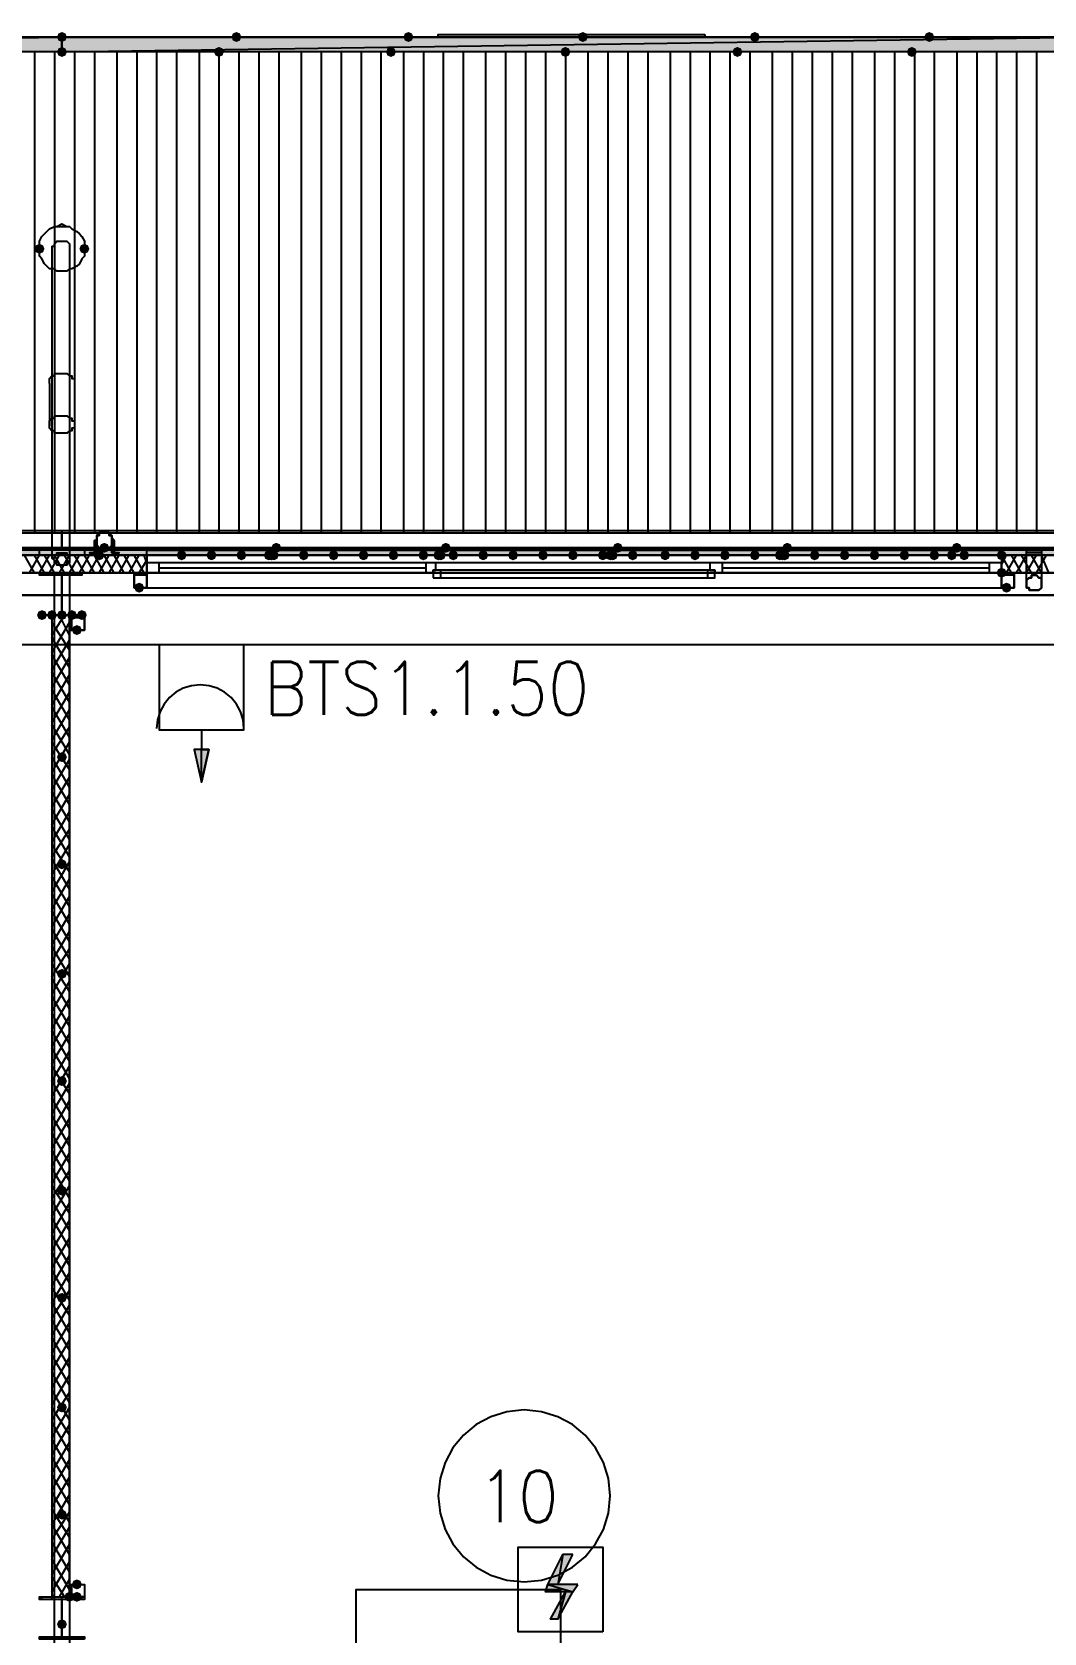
# Model space of a CAD drawing. Header units: millimetres. Extents: x 0 to 420, y 0 to 297.
# Drawn here: x 310.9 to 328.08, y 204.24 to 231.44 of the extents above; entities that cross this region are included whole.
import ezdxf

# ---------------------------------------------------------------- set-up
doc = ezdxf.new("R2010")
doc.units = ezdxf.units.MM
doc.layers.get('0').update_dxf_attribs({"linetype": 'CONTINUOUS'})
doc.styles.get("Standard").update_dxf_attribs({"font": 'STANDARD'})

msp = doc.modelspace()

# ---------------------------------------------------------------- hatches: boundary and pattern name
at = {"true_color": 0x000007}
h = msp.add_hatch(color=0, dxfattribs=at)
h.paths.add_polyline_path([(311.404, 231.097667), (294.005, 231.097667), (311.404, 231.351667)], flags=0)
h.paths.add_polyline_path([(294.005, 231.097667), (311.404, 231.351667), (294.005, 231.351667)], flags=0)
at = {"true_color": 0x0000fe}
for points in [[(311.488667, 231.351667), (311.463796, 231.291871), (311.404, 231.267), (311.344204, 231.291871), (311.319333, 231.351667), (311.344204, 231.411462), (311.404, 231.436333), (311.463796, 231.411463)], [(311.488667, 231.351667), (311.463796, 231.291871), (311.404, 231.267), (311.344204, 231.291871), (311.319333, 231.351667), (311.344204, 231.411462), (311.404, 231.436333), (311.463796, 231.411463)], [(314.452, 231.351667), (314.427129, 231.291871), (314.367333, 231.267), (314.307538, 231.291871), (314.282667, 231.351667), (314.307537, 231.411462), (314.367333, 231.436333), (314.427129, 231.411463)], [(317.373, 231.351667), (317.348129, 231.291871), (317.288333, 231.267), (317.228538, 231.291871), (317.203667, 231.351667), (317.228537, 231.411462), (317.288333, 231.436333), (317.348129, 231.411463)], [(320.336333, 231.351667), (320.311462, 231.291871), (320.251667, 231.267), (320.191871, 231.291871), (320.167, 231.351667), (320.191871, 231.411462), (320.251667, 231.436333), (320.311462, 231.411463)], [(323.257333, 231.351667), (323.232462, 231.291871), (323.172667, 231.267), (323.112871, 231.291871), (323.088, 231.351667), (323.112871, 231.411462), (323.172667, 231.436333), (323.232462, 231.411463)], [(326.220667, 231.351667), (326.195796, 231.291871), (326.136, 231.267), (326.076204, 231.291871), (326.051333, 231.351667), (326.076204, 231.411462), (326.136, 231.436333), (326.195796, 231.411463)], [(311.488667, 231.097667), (311.463796, 231.037871), (311.404, 231.013), (311.344204, 231.037871), (311.319333, 231.097667), (311.344204, 231.157462), (311.404, 231.182333), (311.463796, 231.157463)], [(314.155667, 231.097667), (314.130796, 231.037871), (314.071, 231.013), (314.011204, 231.037871), (313.986333, 231.097667), (314.011204, 231.157462), (314.071, 231.182333), (314.130796, 231.157463)], [(317.076667, 231.097667), (317.051796, 231.037871), (316.992, 231.013), (316.932204, 231.037871), (316.907333, 231.097667), (316.932204, 231.157462), (316.992, 231.182333), (317.051796, 231.157463)], [(320.04, 231.097667), (320.015129, 231.037871), (319.955333, 231.013), (319.895538, 231.037871), (319.870667, 231.097667), (319.895537, 231.157462), (319.955333, 231.182333), (320.015129, 231.157463)], [(322.961, 231.097667), (322.936129, 231.037871), (322.876333, 231.013), (322.816537, 231.037871), (322.791667, 231.097667), (322.816537, 231.157462), (322.876333, 231.182333), (322.936129, 231.157463)], [(325.924333, 231.097667), (325.899462, 231.037871), (325.839667, 231.013), (325.779871, 231.037871), (325.755, 231.097667), (325.779871, 231.157462), (325.839667, 231.182333), (325.899462, 231.157463)], [(312.123667, 222.546333), (312.098796, 222.486537), (312.039, 222.461667), (311.979204, 222.486537), (311.954333, 222.546333), (311.979204, 222.606129), (312.039, 222.631), (312.098796, 222.606129)], [(312.123667, 222.546333), (312.098796, 222.486537), (312.039, 222.461667), (311.979204, 222.486537), (311.954333, 222.546333), (311.979204, 222.606129), (312.039, 222.631), (312.098796, 222.606129)], [(312.123667, 222.546333), (312.098796, 222.486537), (312.039, 222.461667), (311.979204, 222.486537), (311.954333, 222.546333), (311.979204, 222.606129), (312.039, 222.631), (312.098796, 222.606129)], [(312.208333, 222.673333), (312.183463, 222.613537), (312.123667, 222.588667), (312.063871, 222.613537), (312.039, 222.673333), (312.063871, 222.733129), (312.123667, 222.758), (312.183462, 222.733129)], [(315.002333, 222.546333), (314.977462, 222.486537), (314.917667, 222.461667), (314.857871, 222.486537), (314.833, 222.546333), (314.857871, 222.606129), (314.917667, 222.631), (314.977462, 222.606129)], [(315.044667, 222.546333), (315.019796, 222.486537), (314.96, 222.461667), (314.900204, 222.486537), (314.875333, 222.546333), (314.900204, 222.606129), (314.96, 222.631), (315.019796, 222.606129)], [(315.044667, 222.546333), (315.019796, 222.486537), (314.96, 222.461667), (314.900204, 222.486537), (314.875333, 222.546333), (314.900204, 222.606129), (314.96, 222.631), (315.019796, 222.606129)], [(315.129333, 222.673333), (315.104462, 222.613537), (315.044667, 222.588667), (314.984871, 222.613537), (314.96, 222.673333), (314.984871, 222.733129), (315.044667, 222.758), (315.104462, 222.733129)], [(317.881, 222.546333), (317.856129, 222.486537), (317.796333, 222.461667), (317.736537, 222.486537), (317.711667, 222.546333), (317.736537, 222.606129), (317.796333, 222.631), (317.856129, 222.606129)], [(317.923333, 222.546333), (317.898462, 222.486537), (317.838667, 222.461667), (317.778871, 222.486537), (317.754, 222.546333), (317.778871, 222.606129), (317.838667, 222.631), (317.898462, 222.606129)], [(317.923333, 222.546333), (317.898462, 222.486537), (317.838667, 222.461667), (317.778871, 222.486537), (317.754, 222.546333), (317.778871, 222.606129), (317.838667, 222.631), (317.898462, 222.606129)], [(318.008, 222.673333), (317.983129, 222.613537), (317.923333, 222.588667), (317.863538, 222.613537), (317.838667, 222.673333), (317.863537, 222.733129), (317.923333, 222.758), (317.983129, 222.733129)], [(320.802, 222.546333), (320.777129, 222.486537), (320.717333, 222.461667), (320.657537, 222.486537), (320.632667, 222.546333), (320.657537, 222.606129), (320.717333, 222.631), (320.777129, 222.606129)], [(320.844333, 222.546333), (320.819462, 222.486537), (320.759667, 222.461667), (320.699871, 222.486537), (320.675, 222.546333), (320.699871, 222.606129), (320.759667, 222.631), (320.819462, 222.606129)], [(320.844333, 222.546333), (320.819462, 222.486537), (320.759667, 222.461667), (320.699871, 222.486537), (320.675, 222.546333), (320.699871, 222.606129), (320.759667, 222.631), (320.819462, 222.606129)], [(320.929, 222.673333), (320.904129, 222.613537), (320.844333, 222.588667), (320.784537, 222.613537), (320.759667, 222.673333), (320.784537, 222.733129), (320.844333, 222.758), (320.904129, 222.733129)], [(323.680667, 222.546333), (323.655796, 222.486537), (323.596, 222.461667), (323.536204, 222.486537), (323.511333, 222.546333), (323.536204, 222.606129), (323.596, 222.631), (323.655796, 222.606129)], [(323.723, 222.546333), (323.698129, 222.486537), (323.638333, 222.461667), (323.578538, 222.486537), (323.553667, 222.546333), (323.578537, 222.606129), (323.638333, 222.631), (323.698129, 222.606129)], [(323.723, 222.546333), (323.698129, 222.486537), (323.638333, 222.461667), (323.578538, 222.486537), (323.553667, 222.546333), (323.578537, 222.606129), (323.638333, 222.631), (323.698129, 222.606129)], [(323.807667, 222.673333), (323.782796, 222.613537), (323.723, 222.588667), (323.663204, 222.613537), (323.638333, 222.673333), (323.663204, 222.733129), (323.723, 222.758), (323.782796, 222.733129)], [(326.601667, 222.546333), (326.576796, 222.486537), (326.517, 222.461667), (326.457204, 222.486537), (326.432333, 222.546333), (326.457204, 222.606129), (326.517, 222.631), (326.576796, 222.606129)], [(326.601667, 222.546333), (326.576796, 222.486537), (326.517, 222.461667), (326.457204, 222.486537), (326.432333, 222.546333), (326.457204, 222.606129), (326.517, 222.631), (326.576796, 222.606129)], [(326.601667, 222.546333), (326.576796, 222.486537), (326.517, 222.461667), (326.457204, 222.486537), (326.432333, 222.546333), (326.457204, 222.606129), (326.517, 222.631), (326.576796, 222.606129)], [(326.686333, 222.673333), (326.661462, 222.613537), (326.601667, 222.588667), (326.541871, 222.613537), (326.517, 222.673333), (326.541871, 222.733129), (326.601667, 222.758), (326.661462, 222.733129)]]:
    msp.add_hatch(color=0, dxfattribs=at).paths.add_polyline_path(points, flags=0)
at = {"true_color": 0x000007}
h = msp.add_hatch(color=0, dxfattribs=at)
h.paths.add_polyline_path([(328.803, 231.097667), (311.404, 231.097667), (328.803, 231.351667)], flags=0)
h.paths.add_polyline_path([(311.404, 231.097667), (328.803, 231.351667), (311.404, 231.351667)], flags=0)
for points in [[(311.107667, 227.753333), (311.082796, 227.693537), (311.023, 227.668667), (310.963204, 227.693537), (310.938333, 227.753333), (310.963204, 227.813129), (311.023, 227.838), (311.082796, 227.813129)], [(311.869667, 227.753333), (311.844796, 227.693537), (311.785, 227.668667), (311.725204, 227.693537), (311.700333, 227.753333), (311.725204, 227.813129), (311.785, 227.838), (311.844796, 227.813129)], [(313.520667, 222.546333), (313.495796, 222.486537), (313.436, 222.461667), (313.376204, 222.486537), (313.351333, 222.546333), (313.376204, 222.606129), (313.436, 222.631), (313.495796, 222.606129)], [(314.028667, 222.546333), (314.003796, 222.486537), (313.944, 222.461667), (313.884204, 222.486537), (313.859333, 222.546333), (313.884204, 222.606129), (313.944, 222.631), (314.003796, 222.606129)], [(314.536667, 222.546333), (314.511796, 222.486537), (314.452, 222.461667), (314.392204, 222.486537), (314.367333, 222.546333), (314.392204, 222.606129), (314.452, 222.631), (314.511796, 222.606129)], [(315.087, 222.546333), (315.062129, 222.486537), (315.002333, 222.461667), (314.942538, 222.486537), (314.917667, 222.546333), (314.942537, 222.606129), (315.002333, 222.631), (315.062129, 222.606129)], [(315.595, 222.546333), (315.570129, 222.486537), (315.510333, 222.461667), (315.450538, 222.486537), (315.425667, 222.546333), (315.450537, 222.606129), (315.510333, 222.631), (315.570129, 222.606129)], [(316.103, 222.546333), (316.078129, 222.486537), (316.018333, 222.461667), (315.958538, 222.486537), (315.933667, 222.546333), (315.958537, 222.606129), (316.018333, 222.631), (316.078129, 222.606129)], [(316.611, 222.546333), (316.586129, 222.486537), (316.526333, 222.461667), (316.466537, 222.486537), (316.441667, 222.546333), (316.466537, 222.606129), (316.526333, 222.631), (316.586129, 222.606129)], [(317.119, 222.546333), (317.094129, 222.486537), (317.034333, 222.461667), (316.974538, 222.486537), (316.949667, 222.546333), (316.974537, 222.606129), (317.034333, 222.631), (317.094129, 222.606129)], [(317.627, 222.546333), (317.602129, 222.486537), (317.542333, 222.461667), (317.482538, 222.486537), (317.457667, 222.546333), (317.482537, 222.606129), (317.542333, 222.631), (317.602129, 222.606129)], [(318.135, 222.546333), (318.110129, 222.486537), (318.050333, 222.461667), (317.990538, 222.486537), (317.965667, 222.546333), (317.990537, 222.606129), (318.050333, 222.631), (318.110129, 222.606129)], [(318.643, 222.546333), (318.618129, 222.486537), (318.558333, 222.461667), (318.498538, 222.486537), (318.473667, 222.546333), (318.498537, 222.606129), (318.558333, 222.631), (318.618129, 222.606129)], [(319.151, 222.546333), (319.126129, 222.486537), (319.066333, 222.461667), (319.006537, 222.486537), (318.981667, 222.546333), (319.006537, 222.606129), (319.066333, 222.631), (319.126129, 222.606129)], [(319.659, 222.546333), (319.634129, 222.486537), (319.574333, 222.461667), (319.514537, 222.486537), (319.489667, 222.546333), (319.514537, 222.606129), (319.574333, 222.631), (319.634129, 222.606129)], [(320.167, 222.546333), (320.142129, 222.486537), (320.082333, 222.461667), (320.022538, 222.486537), (319.997667, 222.546333), (320.022537, 222.606129), (320.082333, 222.631), (320.142129, 222.606129)], [(320.675, 222.546333), (320.650129, 222.486537), (320.590333, 222.461667), (320.530538, 222.486537), (320.505667, 222.546333), (320.530537, 222.606129), (320.590333, 222.631), (320.650129, 222.606129)], [(321.183, 222.546333), (321.158129, 222.486537), (321.098333, 222.461667), (321.038537, 222.486537), (321.013667, 222.546333), (321.038537, 222.606129), (321.098333, 222.631), (321.158129, 222.606129)], [(321.733333, 222.546333), (321.708463, 222.486537), (321.648667, 222.461667), (321.588871, 222.486537), (321.564, 222.546333), (321.588871, 222.606129), (321.648667, 222.631), (321.708462, 222.606129)], [(322.241333, 222.546333), (322.216462, 222.486537), (322.156667, 222.461667), (322.096871, 222.486537), (322.072, 222.546333), (322.096871, 222.606129), (322.156667, 222.631), (322.216462, 222.606129)], [(322.749333, 222.546333), (322.724462, 222.486537), (322.664667, 222.461667), (322.604871, 222.486537), (322.58, 222.546333), (322.604871, 222.606129), (322.664667, 222.631), (322.724462, 222.606129)], [(323.257333, 222.546333), (323.232462, 222.486537), (323.172667, 222.461667), (323.112871, 222.486537), (323.088, 222.546333), (323.112871, 222.606129), (323.172667, 222.631), (323.232462, 222.606129)], [(323.765333, 222.546333), (323.740463, 222.486537), (323.680667, 222.461667), (323.620871, 222.486537), (323.596, 222.546333), (323.620871, 222.606129), (323.680667, 222.631), (323.740462, 222.606129)], [(324.273333, 222.546333), (324.248462, 222.486537), (324.188667, 222.461667), (324.128871, 222.486537), (324.104, 222.546333), (324.128871, 222.606129), (324.188667, 222.631), (324.248462, 222.606129)], [(324.781333, 222.546333), (324.756463, 222.486537), (324.696667, 222.461667), (324.636871, 222.486537), (324.612, 222.546333), (324.636871, 222.606129), (324.696667, 222.631), (324.756462, 222.606129)], [(325.289333, 222.546333), (325.264462, 222.486537), (325.204667, 222.461667), (325.144871, 222.486537), (325.12, 222.546333), (325.144871, 222.606129), (325.204667, 222.631), (325.264462, 222.606129)], [(325.797333, 222.546333), (325.772462, 222.486537), (325.712667, 222.461667), (325.652871, 222.486537), (325.628, 222.546333), (325.652871, 222.606129), (325.712667, 222.631), (325.772462, 222.606129)], [(326.305333, 222.546333), (326.280463, 222.486537), (326.220667, 222.461667), (326.160871, 222.486537), (326.136, 222.546333), (326.160871, 222.606129), (326.220667, 222.631), (326.280462, 222.606129)], [(326.813333, 222.546333), (326.788462, 222.486537), (326.728667, 222.461667), (326.668871, 222.486537), (326.644, 222.546333), (326.668871, 222.606129), (326.728667, 222.631), (326.788462, 222.606129)], [(327.448333, 222.546333), (327.423463, 222.486537), (327.363667, 222.461667), (327.303871, 222.486537), (327.279, 222.546333), (327.303871, 222.606129), (327.363667, 222.631), (327.423462, 222.606129)], [(327.448333, 222.25), (327.423463, 222.190204), (327.363667, 222.165333), (327.303871, 222.190204), (327.279, 222.25), (327.303871, 222.309796), (327.363667, 222.334667), (327.423462, 222.309796)], [(312.801, 221.996), (312.776129, 221.936204), (312.716333, 221.911333), (312.656538, 221.936204), (312.631667, 221.996), (312.656537, 222.055796), (312.716333, 222.080667), (312.776129, 222.055796)], [(327.533, 221.996), (327.508129, 221.936204), (327.448333, 221.911333), (327.388537, 221.936204), (327.363667, 221.996), (327.388537, 222.055796), (327.448333, 222.080667), (327.508129, 222.055796)], [(311.15, 221.530333), (311.125129, 221.470537), (311.065333, 221.445667), (311.005538, 221.470537), (310.980667, 221.530333), (311.005537, 221.590129), (311.065333, 221.615), (311.125129, 221.590129)], [(311.319333, 221.530333), (311.294462, 221.470537), (311.234667, 221.445667), (311.174871, 221.470537), (311.15, 221.530333), (311.174871, 221.590129), (311.234667, 221.615), (311.294462, 221.590129)], [(311.488667, 221.530333), (311.463796, 221.470537), (311.404, 221.445667), (311.344204, 221.470537), (311.319333, 221.530333), (311.344204, 221.590129), (311.404, 221.615), (311.463796, 221.590129)], [(311.658, 221.530333), (311.633129, 221.470537), (311.573333, 221.445667), (311.513537, 221.470537), (311.488667, 221.530333), (311.513537, 221.590129), (311.573333, 221.615), (311.633129, 221.590129)], [(311.827333, 221.530333), (311.802462, 221.470537), (311.742667, 221.445667), (311.682871, 221.470537), (311.658, 221.530333), (311.682871, 221.590129), (311.742667, 221.615), (311.802462, 221.590129)], [(311.742667, 221.276333), (311.717796, 221.216537), (311.658, 221.191667), (311.598204, 221.216537), (311.573333, 221.276333), (311.598204, 221.336129), (311.658, 221.361), (311.717796, 221.336129)], [(311.488667, 219.117333), (311.463796, 219.057537), (311.404, 219.032667), (311.344204, 219.057537), (311.319333, 219.117333), (311.344204, 219.177129), (311.404, 219.202), (311.463796, 219.177129)], [(311.488667, 217.297), (311.463796, 217.237204), (311.404, 217.212333), (311.344204, 217.237204), (311.319333, 217.297), (311.344204, 217.356796), (311.404, 217.381667), (311.463796, 217.356796)], [(311.488667, 215.434333), (311.463796, 215.374537), (311.404, 215.349667), (311.344204, 215.374537), (311.319333, 215.434333), (311.344204, 215.494129), (311.404, 215.519), (311.463796, 215.494129)], [(311.488667, 213.614), (311.463796, 213.554204), (311.404, 213.529333), (311.344204, 213.554204), (311.319333, 213.614), (311.344204, 213.673796), (311.404, 213.698667), (311.463796, 213.673796)], [(311.488667, 211.751333), (311.463796, 211.691537), (311.404, 211.666667), (311.344204, 211.691537), (311.319333, 211.751333), (311.344204, 211.811129), (311.404, 211.836), (311.463796, 211.811129)], [(311.488667, 209.931), (311.463796, 209.871204), (311.404, 209.846333), (311.344204, 209.871204), (311.319333, 209.931), (311.344204, 209.990796), (311.404, 210.015667), (311.463796, 209.990796)], [(311.488667, 208.068333), (311.463796, 208.008537), (311.404, 207.983667), (311.344204, 208.008537), (311.319333, 208.068333), (311.344204, 208.128129), (311.404, 208.153), (311.463796, 208.128129)], [(311.488667, 206.248), (311.463796, 206.188204), (311.404, 206.163333), (311.344204, 206.188204), (311.319333, 206.248), (311.344204, 206.307796), (311.404, 206.332667), (311.463796, 206.307796)], [(311.742667, 205.062667), (311.717796, 205.002871), (311.658, 204.978), (311.598204, 205.002871), (311.573333, 205.062667), (311.598204, 205.122462), (311.658, 205.147333), (311.717796, 205.122463)], [(311.615667, 204.851), (311.590796, 204.791204), (311.531, 204.766333), (311.471204, 204.791204), (311.446333, 204.851), (311.471204, 204.910796), (311.531, 204.935667), (311.590796, 204.910796)], [(311.742667, 204.851), (311.717796, 204.791204), (311.658, 204.766333), (311.598204, 204.791204), (311.573333, 204.851), (311.598204, 204.910796), (311.658, 204.935667), (311.717796, 204.910796)], [(311.488667, 204.385333), (311.463796, 204.325537), (311.404, 204.300667), (311.344204, 204.325537), (311.319333, 204.385333), (311.344204, 204.445129), (311.404, 204.47), (311.463796, 204.445129)]]:
    msp.add_hatch(color=0, dxfattribs=at).paths.add_polyline_path(points, flags=0)
h = msp.add_hatch(color=0, dxfattribs=at)
h.paths.add_polyline_path([(119.507, 222.673333), (381.550333, 222.673333), (119.507, 222.546333)], flags=0)
h.paths.add_polyline_path([(381.550333, 222.673333), (119.507, 222.546333), (381.550333, 222.546333)], flags=0)
at = {"true_color": 0x000006}
h = msp.add_hatch(color=0, dxfattribs=at)
h.paths.add_polyline_path([(313.901667, 219.244332), (313.774667, 218.693999), (313.774667, 219.244332)], flags=0)
h.paths.add_polyline_path([(313.774667, 218.693999), (313.774667, 219.244332), (313.647667, 219.244332)], flags=0)
at = {"true_color": 0x000001}
h = msp.add_hatch(color=0, dxfattribs=at)
h.paths.add_polyline_path([(320.082334, 205.570666), (319.913, 205.570666), (319.828334, 205.062666)], flags=0)
h.paths.add_polyline_path([(319.913, 205.570666), (319.828334, 205.062666), (319.659, 205.062666)], flags=0)
h = msp.add_hatch(color=0, dxfattribs=at)
h.paths.add_polyline_path([(320.167, 205.062666), (319.659, 205.062666), (320.082334, 204.935666)], flags=0)
h.paths.add_polyline_path([(319.659, 205.062666), (320.082334, 204.935666), (319.616667, 204.935666)], flags=0)
h = msp.add_hatch(color=0, dxfattribs=at)
h.paths.add_polyline_path([(320.082334, 204.935666), (319.955334, 204.935666), (319.828334, 204.469999)], flags=0)
h.paths.add_polyline_path([(319.955334, 204.935666), (319.828334, 204.469999), (319.701334, 204.469999)], flags=0)

# ---------------------------------------------------------------- linework, layer by layer
at = {"color": 0, "true_color": 0x000007}
for points in [[(346.159667, 231.351667), (346.159667, 231.097667), (328.803, 231.097667), (328.803, 231.351667), (328.803, 231.097667), (311.404, 231.097667), (311.404, 231.351667), (311.404, 231.097667), (294.005, 231.097667), (294.005, 231.351667), (294.005, 231.097667), (276.606, 231.097667), (276.606, 231.351667), (259.249333, 231.351667), (259.249333, 231.097667), (276.606, 231.097667), (276.606, 231.351667), (294.005, 231.351667), (311.404, 231.351667), (328.803, 231.351667)], [(311.404, 231.097667), (294.005, 231.097667), (311.404, 231.351667)], [(294.005, 231.097667), (311.404, 231.351667), (294.005, 231.351667)], [(328.803, 231.097667), (311.404, 231.097667), (328.803, 231.351667)], [(311.404, 231.097667), (328.803, 231.351667), (311.404, 231.351667)], [(322.326, 231.394), (322.326, 231.351667), (317.796333, 231.351667), (317.796333, 231.394)], [(381.550333, 230.505), (381.550333, 231.097667), (119.507, 231.097667), (119.507, 230.505), (119.507, 223.52), (119.507, 222.927333), (381.550333, 222.927333), (381.550333, 223.52)], [(311.488667, 227.372333), (311.404, 227.372333), (311.319333, 227.372333), (311.277, 227.414667), (311.192333, 227.414667), (311.15, 227.457), (311.107667, 227.499333), (311.065333, 227.584), (311.023, 227.626333), (311.023, 227.711), (311.023, 227.753333), (311.023, 227.838), (311.023, 227.880333), (311.065333, 227.965), (311.107667, 228.007333), (311.15, 228.049667), (311.192333, 228.092), (311.277, 228.134333), (311.319333, 228.134333), (311.404, 228.134333), (311.488667, 228.134333), (311.531, 228.134333), (311.573333, 228.092), (311.658, 228.049667), (311.700333, 228.007333), (311.742667, 227.965), (311.785, 227.880333), (311.785, 227.838), (311.785, 227.753333), (311.785, 227.711), (311.785, 227.626333), (311.742667, 227.584), (311.700333, 227.499333), (311.658, 227.457), (311.573333, 227.414667), (311.531, 227.414667)], [(311.446333, 224.620667), (311.404, 224.620667), (311.361667, 224.620667), (311.319333, 224.620667), (311.277, 224.620667), (311.277, 224.663), (311.234667, 224.663), (311.192333, 224.705333), (311.192333, 224.747667), (311.192333, 224.79), (311.192333, 224.832333), (311.234667, 224.874667), (311.277, 224.874667), (311.277, 224.917), (311.319333, 224.917), (311.361667, 224.917), (311.404, 224.917), (311.446333, 224.917), (311.488667, 224.917), (311.531, 224.874667), (311.573333, 224.874667), (311.573333, 224.832333), (311.615667, 224.832333), (311.615667, 224.79), (311.615667, 224.747667), (311.615667, 224.705333), (311.573333, 224.705333), (311.573333, 224.663), (311.531, 224.663), (311.488667, 224.620667)], [(311.404, 222.631), (294.005, 222.631), (294.005, 222.969667), (311.404, 222.969667)], [(328.803, 222.631), (311.404, 222.631), (311.404, 222.969667), (328.803, 222.969667)], [(311.869667, 222.588667), (311.954333, 222.588667), (311.954333, 222.800333), (311.996667, 222.800333), (311.996667, 222.842667), (311.996667, 222.885), (312.039, 222.927333), (312.081333, 222.927333), (312.123667, 222.927333), (312.166, 222.927333), (312.208333, 222.927333), (312.250667, 222.885), (312.250667, 222.842667), (312.293, 222.800333), (312.293, 222.588667), (312.377667, 222.588667), (312.250667, 222.588667), (312.250667, 222.800333), (312.250667, 222.842667), (312.250667, 222.885), (312.208333, 222.885), (312.208333, 222.927333), (312.166, 222.927333), (312.123667, 222.927333), (312.081333, 222.927333), (312.039, 222.927333), (312.039, 222.885), (311.996667, 222.885), (311.996667, 222.842667), (311.996667, 222.800333), (311.996667, 222.588667), (311.869667, 222.588667), (311.954333, 222.588667), (311.954333, 222.800333), (311.996667, 222.800333), (311.996667, 222.842667), (311.996667, 222.885), (312.039, 222.927333), (312.081333, 222.927333), (312.123667, 222.927333), (312.166, 222.927333), (312.208333, 222.927333), (312.250667, 222.885), (312.250667, 222.842667), (312.293, 222.800333), (312.293, 222.588667), (312.377667, 222.588667), (312.250667, 222.588667), (312.250667, 222.800333), (312.250667, 222.842667), (312.250667, 222.885), (312.208333, 222.885), (312.208333, 222.927333), (312.166, 222.927333), (312.123667, 222.927333), (312.081333, 222.927333), (312.039, 222.927333), (312.039, 222.885), (311.996667, 222.885), (311.996667, 222.842667), (311.996667, 222.800333), (311.996667, 222.588667), (311.869667, 222.588667), (311.996667, 222.588667), (311.996667, 222.800333), (311.996667, 222.842667), (311.996667, 222.885), (312.039, 222.885), (312.039, 222.927333), (312.081333, 222.927333), (312.123667, 222.927333), (312.166, 222.927333), (312.208333, 222.927333), (312.208333, 222.885), (312.250667, 222.885), (312.250667, 222.842667), (312.250667, 222.800333), (312.250667, 222.588667), (312.377667, 222.588667), (312.293, 222.588667), (312.293, 222.800333), (312.250667, 222.842667), (312.250667, 222.885), (312.208333, 222.927333), (312.166, 222.927333), (312.123667, 222.927333), (312.081333, 222.927333), (312.039, 222.927333), (311.996667, 222.885), (311.996667, 222.842667), (311.996667, 222.800333), (311.954333, 222.800333), (311.954333, 222.588667)], [(312.250667, 222.800333), (312.250667, 222.758), (312.250667, 222.715667), (312.208333, 222.673333), (312.166, 222.673333), (312.123667, 222.631), (312.081333, 222.673333), (312.039, 222.673333), (311.996667, 222.715667), (311.996667, 222.758), (311.996667, 222.800333), (311.996667, 222.842667), (311.996667, 222.885), (312.039, 222.885), (312.039, 222.927333), (312.081333, 222.927333), (312.123667, 222.927333), (312.166, 222.927333), (312.208333, 222.927333), (312.208333, 222.885), (312.250667, 222.885), (312.250667, 222.842667)], [(311.996667, 222.800333), (311.996667, 222.842667), (311.996667, 222.885), (312.039, 222.885), (312.039, 222.927333), (312.081333, 222.927333), (312.123667, 222.927333), (312.166, 222.927333), (312.208333, 222.927333), (312.208333, 222.885), (312.250667, 222.885), (312.250667, 222.842667), (312.250667, 222.800333), (312.250667, 222.758), (312.250667, 222.715667), (312.208333, 222.673333), (312.166, 222.673333), (312.123667, 222.631), (312.081333, 222.673333), (312.039, 222.673333), (311.996667, 222.715667), (311.996667, 222.758)], [(119.507, 222.673333), (381.550333, 222.673333), (119.507, 222.546333)], [(381.550333, 222.673333), (119.507, 222.546333), (381.550333, 222.546333)], [(119.507, 222.673333), (119.507, 222.546333), (381.550333, 222.546333), (381.550333, 222.673333)], [(311.446333, 222.377), (311.404, 222.377), (311.361667, 222.377), (311.319333, 222.377), (311.319333, 222.419333), (311.277, 222.419333), (311.277, 222.461667), (311.234667, 222.504), (311.277, 222.504), (311.277, 222.546333), (311.319333, 222.546333), (311.319333, 222.588667), (311.361667, 222.588667), (311.404, 222.588667), (311.446333, 222.588667), (311.488667, 222.588667), (311.488667, 222.546333), (311.531, 222.546333), (311.531, 222.504), (311.531, 222.461667), (311.531, 222.419333), (311.488667, 222.419333), (311.488667, 222.377)], [(327.787, 222.631), (327.829333, 222.631), (327.871667, 222.631), (327.914, 222.631), (327.956333, 222.631), (327.998667, 222.631), (328.041, 222.631), (328.041, 222.588667), (327.998667, 222.588667), (327.956333, 222.588667), (327.914, 222.588667), (327.871667, 222.588667), (327.829333, 222.588667), (327.787, 222.588667)], [(392.938, 222.25), (258.868333, 222.25), (258.868333, 191.219667), (242.189, 191.219667), (242.189, 222.25), (108.119333, 222.25), (108.119333, 105.579333), (242.189, 105.579333), (242.189, 136.609667), (258.868333, 136.609667), (258.868333, 105.579333), (392.938, 105.579333)], [(311.742667, 221.530333), (311.023, 221.530333), (311.404, 221.530333), (311.404, 222.207667), (311.023, 222.207667), (311.023, 222.25), (311.742667, 222.25), (311.742667, 222.207667), (311.404, 222.207667), (311.404, 221.530333)], [(312.631667, 222.25), (312.843333, 222.25), (312.843333, 221.996), (312.631667, 221.996)], [(312.843333, 222.25), (312.843333, 222.419333)], [(317.711667, 222.165333), (317.838667, 222.165333), (317.838667, 222.292333), (317.711667, 222.292333)], [(322.495333, 222.292333), (322.368333, 222.292333), (322.368333, 222.165333), (322.495333, 222.165333)], [(327.363667, 222.25), (327.363667, 222.419333)], [(327.363667, 222.25), (327.575333, 222.25), (327.575333, 221.996), (327.363667, 221.996)], [(312.631667, 222.207667), (312.631667, 221.996), (312.843333, 221.996), (312.843333, 222.207667)], [(327.363667, 222.207667), (327.363667, 221.996), (327.575333, 221.996), (327.575333, 222.207667)], [(327.787, 222.080667), (327.787, 222.038333), (327.787, 221.996), (327.829333, 221.996), (327.829333, 221.953667), (327.871667, 221.953667), (327.914, 221.953667), (327.956333, 221.953667), (327.998667, 221.953667), (328.041, 221.996), (328.041, 222.038333), (328.041, 222.080667), (328.041, 222.123), (328.041, 222.165333), (327.998667, 222.165333), (327.956333, 222.207667), (327.914, 222.207667), (327.871667, 222.207667), (327.871667, 222.165333), (327.829333, 222.165333), (327.787, 222.123), (327.787, 222.080667), (327.787, 222.123), (327.829333, 222.165333), (327.871667, 222.165333), (327.871667, 222.207667), (327.914, 222.207667), (327.956333, 222.207667), (327.998667, 222.165333), (328.041, 222.165333), (328.041, 222.123), (328.041, 222.080667), (328.041, 222.038333), (328.041, 221.996), (327.998667, 221.953667), (327.956333, 221.953667), (327.914, 221.953667), (327.871667, 221.953667), (327.829333, 221.953667), (327.829333, 221.996), (327.787, 221.996), (327.787, 222.038333)], [(328.041, 222.080667), (328.041, 222.038333), (328.041, 221.996), (327.998667, 221.953667), (327.956333, 221.953667), (327.914, 221.953667), (327.871667, 221.953667), (327.829333, 221.953667), (327.829333, 221.996), (327.787, 221.996), (327.787, 222.038333), (327.787, 222.080667), (327.787, 222.123), (327.829333, 222.165333), (327.871667, 222.165333), (327.871667, 222.207667), (327.914, 222.207667), (327.956333, 222.207667), (327.998667, 222.165333), (328.041, 222.165333), (328.041, 222.123)], [(242.189, 221.869), (242.189, 191.219667), (258.868333, 191.219667), (258.868333, 221.869), (392.557, 221.869), (392.557, 105.918), (258.868333, 105.918), (258.868333, 136.609667), (242.189, 136.609667), (242.189, 105.918), (108.500333, 105.918), (108.500333, 221.869)], [(311.531, 204.851), (311.531, 221.530333), (311.234667, 221.530333), (311.234667, 204.851)], [(311.785, 221.530333), (311.531, 221.530333), (311.531, 221.276333), (311.785, 221.276333)], [(311.785, 221.488), (311.785, 221.276333), (311.573333, 221.276333), (311.573333, 221.488)], [(311.785, 204.131333), (311.023, 204.131333), (311.023, 204.173667), (311.404, 204.173667), (311.404, 204.808667), (311.023, 204.808667), (311.023, 204.851), (311.785, 204.851), (311.785, 204.808667), (311.404, 204.808667), (311.404, 204.173667), (311.785, 204.173667)], [(311.785, 204.851), (311.573333, 204.851), (311.573333, 205.062667), (311.785, 205.062667), (311.785, 204.851), (311.531, 204.851), (311.531, 205.062667), (311.785, 205.062667)]]:
    msp.add_lwpolyline(points, close=True, dxfattribs=at)
for points in [[(311.404, 231.351667), (294.005, 231.351667)], [(328.803, 231.351667), (311.404, 231.351667)], [(317.796333, 231.351667), (317.796333, 231.394), (322.326, 231.394)], [(311.023, 227.753333), (311.023, 227.838), (311.023, 227.880333), (311.065333, 227.965), (311.107667, 228.007333), (311.15, 228.049667), (311.192333, 228.092), (311.277, 228.134333), (311.319333, 228.134333), (311.404, 228.176667), (311.488667, 228.134333), (311.531, 228.134333), (311.573333, 228.092), (311.658, 228.049667), (311.700333, 228.007333), (311.742667, 227.965), (311.785, 227.880333), (311.785, 227.838), (311.785, 227.753333)], [(311.234667, 227.795667), (311.277, 227.795667), (311.277, 227.838), (311.319333, 227.880333), (311.361667, 227.880333), (311.404, 227.880333), (311.446333, 227.880333), (311.488667, 227.880333), (311.531, 227.838), (311.531, 227.795667)], [(311.234667, 227.795667), (311.234667, 222.504)], [(311.531, 227.795667), (311.531, 222.504)], [(311.192333, 225.467333), (311.192333, 225.509667), (311.192333, 225.552), (311.234667, 225.594333), (311.277, 225.594333), (311.277, 225.636667), (311.319333, 225.636667), (311.361667, 225.636667), (311.404, 225.636667), (311.446333, 225.636667), (311.488667, 225.636667), (311.531, 225.594333), (311.573333, 225.594333), (311.573333, 225.552), (311.615667, 225.552), (311.615667, 225.509667), (311.615667, 225.467333)], [(311.192333, 225.467333), (311.192333, 224.747667)], [(311.615667, 225.467333), (311.615667, 224.747667)], [(119.507, 222.546333), (381.550333, 222.546333), (119.507, 222.546333), (381.550333, 222.546333)], [(119.507, 222.546333), (381.550333, 222.546333)], [(119.507, 222.546333), (381.550333, 222.546333)], [(312.843333, 222.546333), (309.964667, 222.546333)], [(310.938333, 222.25), (310.769, 222.546333)], [(310.853667, 222.25), (311.023, 222.546333)], [(311.107667, 222.25), (310.938333, 222.546333)], [(311.785, 222.631), (311.742667, 222.631), (311.700333, 222.631), (311.658, 222.631), (311.573333, 222.631), (311.531, 222.631), (311.488667, 222.631), (311.404, 222.631), (311.319333, 222.631), (311.277, 222.631), (311.192333, 222.631), (311.15, 222.631), (311.107667, 222.631), (311.065333, 222.631), (311.023, 222.631)], [(311.785, 222.631), (311.785, 222.546333), (311.742667, 222.546333), (311.700333, 222.546333), (311.658, 222.546333), (311.573333, 222.546333), (311.531, 222.546333), (311.488667, 222.546333), (311.404, 222.546333), (311.319333, 222.546333), (311.277, 222.546333), (311.192333, 222.546333), (311.15, 222.546333), (311.107667, 222.546333), (311.065333, 222.546333), (311.023, 222.546333), (311.023, 222.631)], [(311.023, 222.25), (311.192333, 222.546333)], [(311.277, 222.25), (311.107667, 222.546333)], [(311.192333, 222.25), (311.361667, 222.546333)], [(311.446333, 222.25), (311.277, 222.546333)], [(311.361667, 222.25), (311.531, 222.546333)], [(311.615667, 222.25), (311.446333, 222.546333)], [(311.531, 222.25), (311.700333, 222.546333)], [(311.785, 222.25), (311.615667, 222.546333)], [(311.700333, 222.25), (311.869667, 222.546333)], [(311.954333, 222.25), (311.785, 222.546333)], [(311.869667, 222.25), (312.039, 222.546333)], [(312.123667, 222.25), (311.954333, 222.546333)], [(312.039, 222.25), (312.208333, 222.546333)], [(312.293, 222.25), (312.123667, 222.546333)], [(312.208333, 222.25), (312.377667, 222.546333)], [(312.462333, 222.25), (312.293, 222.546333)], [(312.377667, 222.25), (312.547, 222.546333)], [(312.631667, 222.25), (312.462333, 222.546333)], [(312.547, 222.25), (312.716333, 222.546333)], [(312.801, 222.25), (312.631667, 222.546333)], [(312.843333, 222.419333), (312.801, 222.546333)], [(312.843333, 222.546333), (312.843333, 222.631), (327.363667, 222.631), (327.363667, 222.546333)], [(312.843333, 222.546333), (312.843333, 222.419333), (312.843333, 222.25)], [(312.843333, 222.546333), (312.843333, 222.419333)], [(327.363667, 222.377), (327.448333, 222.546333)], [(327.533, 222.25), (327.363667, 222.546333)], [(327.363667, 222.546333), (327.363667, 222.419333), (327.363667, 222.25)], [(327.363667, 222.546333), (327.363667, 222.419333)], [(330.242333, 222.546333), (327.363667, 222.546333)], [(327.448333, 222.25), (327.617667, 222.546333)], [(327.702333, 222.25), (327.533, 222.546333)], [(327.617667, 222.25), (327.787, 222.546333)], [(327.871667, 222.25), (327.702333, 222.546333)], [(327.787, 222.080667), (327.787, 222.631)], [(327.787, 222.25), (327.956333, 222.546333)], [(328.041, 222.25), (327.871667, 222.546333)], [(327.956333, 222.25), (328.125667, 222.546333)], [(328.041, 222.631), (328.041, 222.080667)], [(328.168, 222.25), (328.041, 222.546333)], [(309.964667, 222.25), (312.843333, 222.25)], [(311.065333, 222.207667), (311.065333, 222.25)], [(311.234667, 222.207667), (311.234667, 222.25)], [(311.404, 221.530333), (311.404, 222.25)], [(311.573333, 222.207667), (311.573333, 222.25)], [(311.742667, 222.207667), (311.742667, 222.25)], [(312.716333, 222.25), (312.843333, 222.461667)], [(312.716333, 222.25), (312.716333, 222.207667)], [(312.843333, 222.25), (313.055, 222.25), (313.055, 222.419333), (312.843333, 222.419333)], [(320.082333, 222.25), (312.843333, 222.25), (312.843333, 222.123)], [(320.082333, 222.25), (312.843333, 222.25), (312.843333, 222.123)], [(312.843333, 222.25), (327.363667, 222.25)], [(317.584667, 222.419333), (313.055, 222.419333)], [(313.055, 222.334667), (317.584667, 222.334667)], [(313.055, 222.25), (317.584667, 222.25)], [(317.669333, 222.419333), (317.584667, 222.419333), (317.584667, 222.25), (317.669333, 222.25)], [(317.669333, 222.25), (317.711667, 222.25), (317.711667, 222.292333), (317.754, 222.292333), (317.754, 222.419333), (317.669333, 222.419333)], [(322.410667, 222.419333), (317.754, 222.419333)], [(322.368333, 222.292333), (317.838667, 222.292333)], [(317.838667, 222.25), (322.368333, 222.25)], [(327.363667, 222.123), (327.363667, 222.25), (320.082333, 222.25)], [(327.363667, 222.123), (327.363667, 222.25), (320.082333, 222.25)], [(322.537667, 222.419333), (322.410667, 222.419333), (322.410667, 222.292333), (322.495333, 222.292333), (322.495333, 222.25), (322.537667, 222.25)], [(322.537667, 222.25), (322.622333, 222.25), (322.622333, 222.419333), (322.537667, 222.419333)], [(327.152, 222.419333), (322.622333, 222.419333)], [(322.622333, 222.334667), (327.152, 222.334667)], [(322.622333, 222.25), (327.152, 222.25)], [(327.363667, 222.419333), (327.152, 222.419333), (327.152, 222.25), (327.363667, 222.25)], [(327.363667, 222.25), (330.242333, 222.25)], [(327.448333, 222.25), (327.448333, 222.207667)], [(312.843333, 222.123), (312.843333, 221.996), (320.082333, 221.996)], [(312.843333, 222.123), (312.843333, 221.996), (320.082333, 221.996)], [(317.838667, 222.165333), (322.368333, 222.165333)], [(317.838667, 222.165333), (322.368333, 222.165333)], [(320.082333, 221.996), (327.363667, 221.996), (327.363667, 222.123)], [(320.082333, 221.996), (327.363667, 221.996), (327.363667, 222.123)], [(311.234667, 221.445667), (311.277, 221.530333)], [(311.234667, 221.191667), (311.446333, 221.530333)], [(311.234667, 220.895333), (311.531, 221.403333)], [(311.531, 220.937667), (311.234667, 221.403333)], [(311.531, 221.191667), (311.361667, 221.530333)], [(311.531, 221.488), (311.531, 221.530333)], [(311.658, 221.530333), (311.658, 221.488)], [(311.531, 220.641333), (311.234667, 221.149333)], [(311.234667, 220.599), (311.531, 221.107)], [(311.531, 220.345), (311.234667, 220.853)], [(311.234667, 220.302667), (311.531, 220.810667)], [(311.531, 220.048667), (311.234667, 220.556667)], [(311.234667, 220.006333), (311.531, 220.514333)], [(311.531, 219.752333), (311.234667, 220.260333)], [(311.234667, 219.71), (311.531, 220.218)], [(311.531, 219.456), (311.234667, 219.964)], [(311.234667, 219.413667), (311.531, 219.921667)], [(311.531, 219.159667), (311.234667, 219.667667)], [(311.234667, 219.159667), (311.531, 219.625333)], [(311.234667, 218.863333), (311.531, 219.371333)], [(311.531, 218.905667), (311.234667, 219.371333)], [(311.531, 218.609333), (311.234667, 219.117333)], [(311.234667, 218.567), (311.531, 219.075)], [(311.531, 218.313), (311.234667, 218.821)], [(311.234667, 218.270667), (311.531, 218.778667)], [(311.531, 218.016667), (311.234667, 218.524667)], [(311.234667, 217.974333), (311.531, 218.482333)], [(311.531, 217.720333), (311.234667, 218.228333)], [(311.234667, 217.678), (311.531, 218.186)], [(311.531, 217.424), (311.234667, 217.932)], [(311.234667, 217.424), (311.531, 217.889667)], [(311.234667, 217.127667), (311.531, 217.635667)], [(311.531, 217.17), (311.234667, 217.635667)], [(311.531, 216.873667), (311.234667, 217.381667)], [(311.234667, 216.831333), (311.531, 217.339333)], [(311.531, 216.577333), (311.234667, 217.085333)], [(311.234667, 216.535), (311.531, 217.043)], [(311.531, 216.281), (311.234667, 216.789)], [(311.234667, 216.238667), (311.531, 216.746667)], [(311.531, 215.984667), (311.234667, 216.492667)], [(311.234667, 215.942333), (311.531, 216.450333)], [(311.531, 215.688333), (311.234667, 216.196333)], [(311.234667, 215.646), (311.531, 216.154)], [(311.531, 215.392), (311.234667, 215.9)], [(311.234667, 215.392), (311.531, 215.857667)], [(311.234667, 215.095667), (311.531, 215.603667)], [(311.531, 215.138), (311.234667, 215.603667)], [(311.531, 214.841667), (311.234667, 215.349667)], [(311.234667, 214.799333), (311.531, 215.307333)], [(311.531, 214.545333), (311.234667, 215.053333)], [(311.234667, 214.503), (311.531, 215.011)], [(311.531, 214.249), (311.234667, 214.757)], [(311.234667, 214.206667), (311.531, 214.714667)], [(311.531, 213.952667), (311.234667, 214.460667)], [(311.234667, 213.910333), (311.531, 214.418333)], [(311.531, 213.656333), (311.234667, 214.164333)], [(311.234667, 213.614), (311.531, 214.122)], [(311.234667, 213.36), (311.531, 213.868)], [(311.531, 213.402333), (311.234667, 213.868)], [(311.531, 213.106), (311.234667, 213.614)], [(311.234667, 213.063667), (311.531, 213.571667)], [(311.531, 212.809667), (311.234667, 213.317667)], [(311.234667, 212.767333), (311.531, 213.275333)], [(311.531, 212.513333), (311.234667, 213.021333)], [(311.234667, 212.471), (311.531, 212.979)], [(311.531, 212.217), (311.234667, 212.725)], [(311.234667, 212.174667), (311.531, 212.682667)], [(311.531, 211.920667), (311.234667, 212.428667)], [(311.234667, 211.878333), (311.531, 212.386333)], [(311.531, 211.624333), (311.234667, 212.132333)], [(311.234667, 211.624333), (311.531, 212.09)], [(311.234667, 211.328), (311.531, 211.836)], [(311.531, 211.370333), (311.234667, 211.836)], [(311.531, 211.074), (311.234667, 211.582)], [(311.234667, 211.031667), (311.531, 211.539667)], [(311.531, 210.777667), (311.234667, 211.285667)], [(311.234667, 210.735333), (311.531, 211.243333)], [(311.531, 210.481333), (311.234667, 210.989333)], [(311.234667, 210.439), (311.531, 210.947)], [(311.531, 210.185), (311.234667, 210.693)], [(311.234667, 210.142667), (311.531, 210.650667)], [(311.531, 209.888667), (311.234667, 210.396667)], [(311.234667, 209.846333), (311.531, 210.354333)], [(311.531, 209.634667), (311.234667, 210.100333)], [(311.234667, 209.592333), (311.531, 210.058)], [(311.531, 209.338333), (311.234667, 209.846333)], [(311.234667, 209.296), (311.531, 209.804)], [(311.531, 209.042), (311.234667, 209.55)], [(311.234667, 208.999667), (311.531, 209.507667)], [(311.531, 208.745667), (311.234667, 209.253667)], [(311.234667, 208.703333), (311.531, 209.211333)], [(311.531, 208.449333), (311.234667, 208.957333)], [(311.234667, 208.407), (311.531, 208.915)], [(311.531, 208.153), (311.234667, 208.661)], [(311.234667, 208.110667), (311.531, 208.618667)], [(311.531, 207.856667), (311.234667, 208.364667)], [(311.234667, 207.856667), (311.531, 208.322333)], [(311.234667, 207.560333), (311.531, 208.068333)], [(311.531, 207.602667), (311.234667, 208.068333)], [(311.531, 207.306333), (311.234667, 207.814333)], [(320.717333, 206.5655), (320.687661, 206.859844), (320.602561, 207.133996), (320.467905, 207.382083), (320.289566, 207.598232), (320.073416, 207.776572), (319.825329, 207.911228), (319.551177, 207.996328), (319.256833, 208.026), (318.96249, 207.996328), (318.688338, 207.911228), (318.440251, 207.776572), (318.224101, 207.598232), (318.045762, 207.382083), (317.911106, 207.133996), (317.826005, 206.859844), (317.796333, 206.5655)], [(311.234667, 207.264), (311.531, 207.772)], [(311.531, 207.01), (311.234667, 207.518)], [(311.234667, 206.967667), (311.531, 207.475667)], [(311.531, 206.713667), (311.234667, 207.221667)], [(311.234667, 206.671333), (311.531, 207.179333)], [(311.531, 206.417333), (311.234667, 206.925333)], [(311.234667, 206.375), (311.531, 206.883)], [(311.531, 206.121), (311.234667, 206.629)], [(311.234667, 206.078667), (311.531, 206.586667)], [(317.796333, 206.5655), (317.826005, 206.271156), (317.911106, 205.997004), (318.045762, 205.748917), (318.224101, 205.532768), (318.440251, 205.354428), (318.688338, 205.219772), (318.96249, 205.134672), (319.256833, 205.105), (319.551177, 205.134672), (319.825329, 205.219772), (320.073416, 205.354428), (320.289566, 205.532768), (320.467905, 205.748917), (320.602561, 205.997004), (320.687661, 206.271156), (320.717333, 206.5655)], [(311.531, 205.867), (311.234667, 206.332667)], [(311.234667, 205.824667), (311.531, 206.290333)], [(311.531, 205.570667), (311.234667, 206.078667)], [(311.234667, 205.528333), (311.531, 206.036333)], [(311.531, 205.274333), (311.234667, 205.782333)], [(311.234667, 205.232), (311.531, 205.74)], [(319.151, 205.697666), (320.590334, 205.697666)], [(311.531, 204.978), (311.234667, 205.486)], [(311.234667, 204.935667), (311.531, 205.443667)], [(311.446333, 204.851), (311.234667, 205.189667)], [(311.361667, 204.851), (311.531, 205.147333)], [(311.065333, 204.808667), (311.065333, 204.851)], [(311.277, 204.851), (311.234667, 204.893333)], [(311.234667, 204.808667), (311.234667, 204.851)], [(311.404, 204.131333), (311.404, 204.851)], [(311.573333, 204.808667), (311.573333, 204.851)], [(311.742667, 204.808667), (311.742667, 204.851)]]:
    msp.add_lwpolyline(points, dxfattribs=at)
at = {"color": 0, "true_color": 0x0000fd}
for points in [[(310.938333, 231.097667), (310.938333, 222.927333)], [(311.277, 231.097667), (311.277, 222.927333)], [(311.615667, 231.097667), (311.615667, 222.927333)], [(311.954333, 231.097667), (311.954333, 222.927333)], [(312.335333, 231.097667), (312.335333, 222.927333)], [(312.674, 231.097667), (312.674, 222.927333)], [(313.012667, 231.097667), (313.012667, 222.927333)], [(313.351333, 231.097667), (313.351333, 222.927333)], [(313.732333, 231.097667), (313.732333, 222.927333)], [(314.071, 231.097667), (314.071, 222.927333)], [(314.409667, 231.097667), (314.409667, 222.927333)], [(314.748333, 231.097667), (314.748333, 222.927333)], [(315.087, 231.097667), (315.087, 222.927333)], [(315.468, 231.097667), (315.468, 222.927333)], [(315.806667, 231.097667), (315.806667, 222.927333)], [(316.145333, 231.097667), (316.145333, 222.927333)], [(316.484, 231.097667), (316.484, 222.927333)], [(316.822667, 231.097667), (316.822667, 222.927333)], [(317.203667, 231.097667), (317.203667, 222.927333)], [(317.542333, 231.097667), (317.542333, 222.927333)], [(317.881, 231.097667), (317.881, 222.927333)], [(318.219667, 231.097667), (318.219667, 222.927333)], [(318.600667, 231.097667), (318.600667, 222.927333)], [(318.939333, 231.097667), (318.939333, 222.927333)], [(319.278, 231.097667), (319.278, 222.927333)], [(319.616667, 231.097667), (319.616667, 222.927333)], [(319.955333, 231.097667), (319.955333, 222.927333)], [(320.336333, 231.097667), (320.336333, 222.927333)], [(320.675, 231.097667), (320.675, 222.927333)], [(321.013667, 231.097667), (321.013667, 222.927333)], [(321.352333, 231.097667), (321.352333, 222.927333)], [(321.733333, 231.097667), (321.733333, 222.927333)], [(322.072, 231.097667), (322.072, 222.927333)], [(322.410667, 231.097667), (322.410667, 222.927333)], [(322.749333, 231.097667), (322.749333, 222.927333)], [(323.088, 231.097667), (323.088, 222.927333)], [(323.469, 231.097667), (323.469, 222.927333)], [(323.807667, 231.097667), (323.807667, 222.927333)], [(324.146333, 231.097667), (324.146333, 222.927333)], [(324.485, 231.097667), (324.485, 222.927333)], [(324.823667, 231.097667), (324.823667, 222.927333)], [(325.204667, 231.097667), (325.204667, 222.927333)], [(325.543333, 231.097667), (325.543333, 222.927333)], [(325.882, 231.097667), (325.882, 222.927333)], [(326.220667, 231.097667), (326.220667, 222.927333)], [(326.601667, 231.097667), (326.601667, 222.927333)], [(326.940333, 231.097667), (326.940333, 222.927333)], [(327.279, 231.097667), (327.279, 222.927333)], [(327.617667, 231.097667), (327.617667, 222.927333)], [(327.956333, 231.097667), (327.956333, 222.927333)]]:
    msp.add_lwpolyline(points, dxfattribs=at)
at = {"color": 0, "true_color": 0x00002b}
for points in [[(311.277, 222.25), (294.174333, 222.25), (294.174333, 187.748333), (311.277, 187.748333)], [(328.633667, 187.748333), (328.633667, 222.25), (311.531, 222.25), (311.531, 187.748333)]]:
    msp.add_lwpolyline(points, close=True, dxfattribs=at)
at = {"color": 0, "true_color": 0x0000fe}
msp.add_lwpolyline([(242.189, 221.869), (108.500333, 221.869), (108.500333, 105.918), (242.189, 105.918), (242.189, 136.609667), (258.868333, 136.609667), (258.868333, 105.918), (392.557, 105.918), (392.557, 221.869), (258.868333, 221.869), (258.868333, 191.219667), (242.189, 191.219667)], close=True, dxfattribs=at)
at = {"color": 0, "true_color": 0x000006}
for points in [[(114.342335, 107.526666), (368.215334, 107.526666), (379.899333, 107.526666), (379.899333, 221.022332), (115.908668, 221.022332), (115.908668, 218.778666), (121.496668, 218.778666), (121.496668, 164.591999)], [(314.494334, 219.604166), (314.479283, 219.75347), (314.436116, 219.892532), (314.367811, 220.018373), (314.277349, 220.128014), (314.167708, 220.218477), (314.041866, 220.286781), (313.902804, 220.329948), (313.7535, 220.344999), (313.604196, 220.329948), (313.465134, 220.286781), (313.339293, 220.218477), (313.229652, 220.128014), (313.13919, 220.018373), (313.070885, 219.892532), (313.027718, 219.75347), (313.012667, 219.604166)], [(313.774667, 219.582999), (313.774667, 219.244332), (313.647667, 219.244332), (313.774667, 218.693999), (313.901667, 219.244332), (313.774667, 219.244332)]]:
    msp.add_lwpolyline(points, dxfattribs=at)
for points in [[(313.055, 221.022332), (313.055, 219.582999), (314.494334, 219.582999), (314.494334, 221.022332)], [(313.774667, 218.693999), (313.774667, 219.244332), (313.647667, 219.244332)], [(313.901667, 219.244332), (313.774667, 218.693999), (313.774667, 219.244332)]]:
    msp.add_lwpolyline(points, close=True, dxfattribs=at)
at = {"color": 0, "true_color": 0x000001}
for points in [[(320.590334, 204.258333), (319.151, 204.258333), (319.151, 205.697666), (320.590334, 205.697666)], [(319.913, 205.570666), (319.828334, 205.062666), (319.659, 205.062666)], [(320.082334, 205.570666), (319.913, 205.570666), (319.828334, 205.062666)], [(319.659, 205.062666), (320.082334, 204.935666), (319.616667, 204.935666)], [(320.167, 205.062666), (319.659, 205.062666), (320.082334, 204.935666)], [(319.955334, 204.935666), (319.828334, 204.469999), (319.701334, 204.469999)], [(320.082334, 204.935666), (319.955334, 204.935666), (319.828334, 204.469999)]]:
    msp.add_lwpolyline(points, close=True, dxfattribs=at)
msp.add_lwpolyline([(264.244667, 189.526333), (281.855334, 189.526333), (281.855334, 204.977999), (285.115001, 204.977999), (285.115001, 189.526333), (298.958, 189.526333), (298.958, 204.977999), (302.471667, 204.977999), (302.471667, 189.526333), (315.679667, 189.526333), (316.399334, 189.526333), (316.399334, 190.245999), (316.399334, 204.977999), (319.870667, 204.977999), (319.870667, 189.526333), (333.078667, 189.526333)], dxfattribs=at)

# ---------------------------------------------------------------- texts
at = {"color": 0, "true_color": 0x000007, "attachment_point": 1}
for s, insert, char_height, width in [('BTS1.1.50', (314.833014, 220.738569), 0.90157, 5.10889626), ('10', (318.473653, 206.993034), 0.872032, 0.87203199)]:
    msp.add_mtext(s, dxfattribs=dict(at, insert=insert, char_height=char_height, width=width))

doc.saveas('drawing.dxf')
